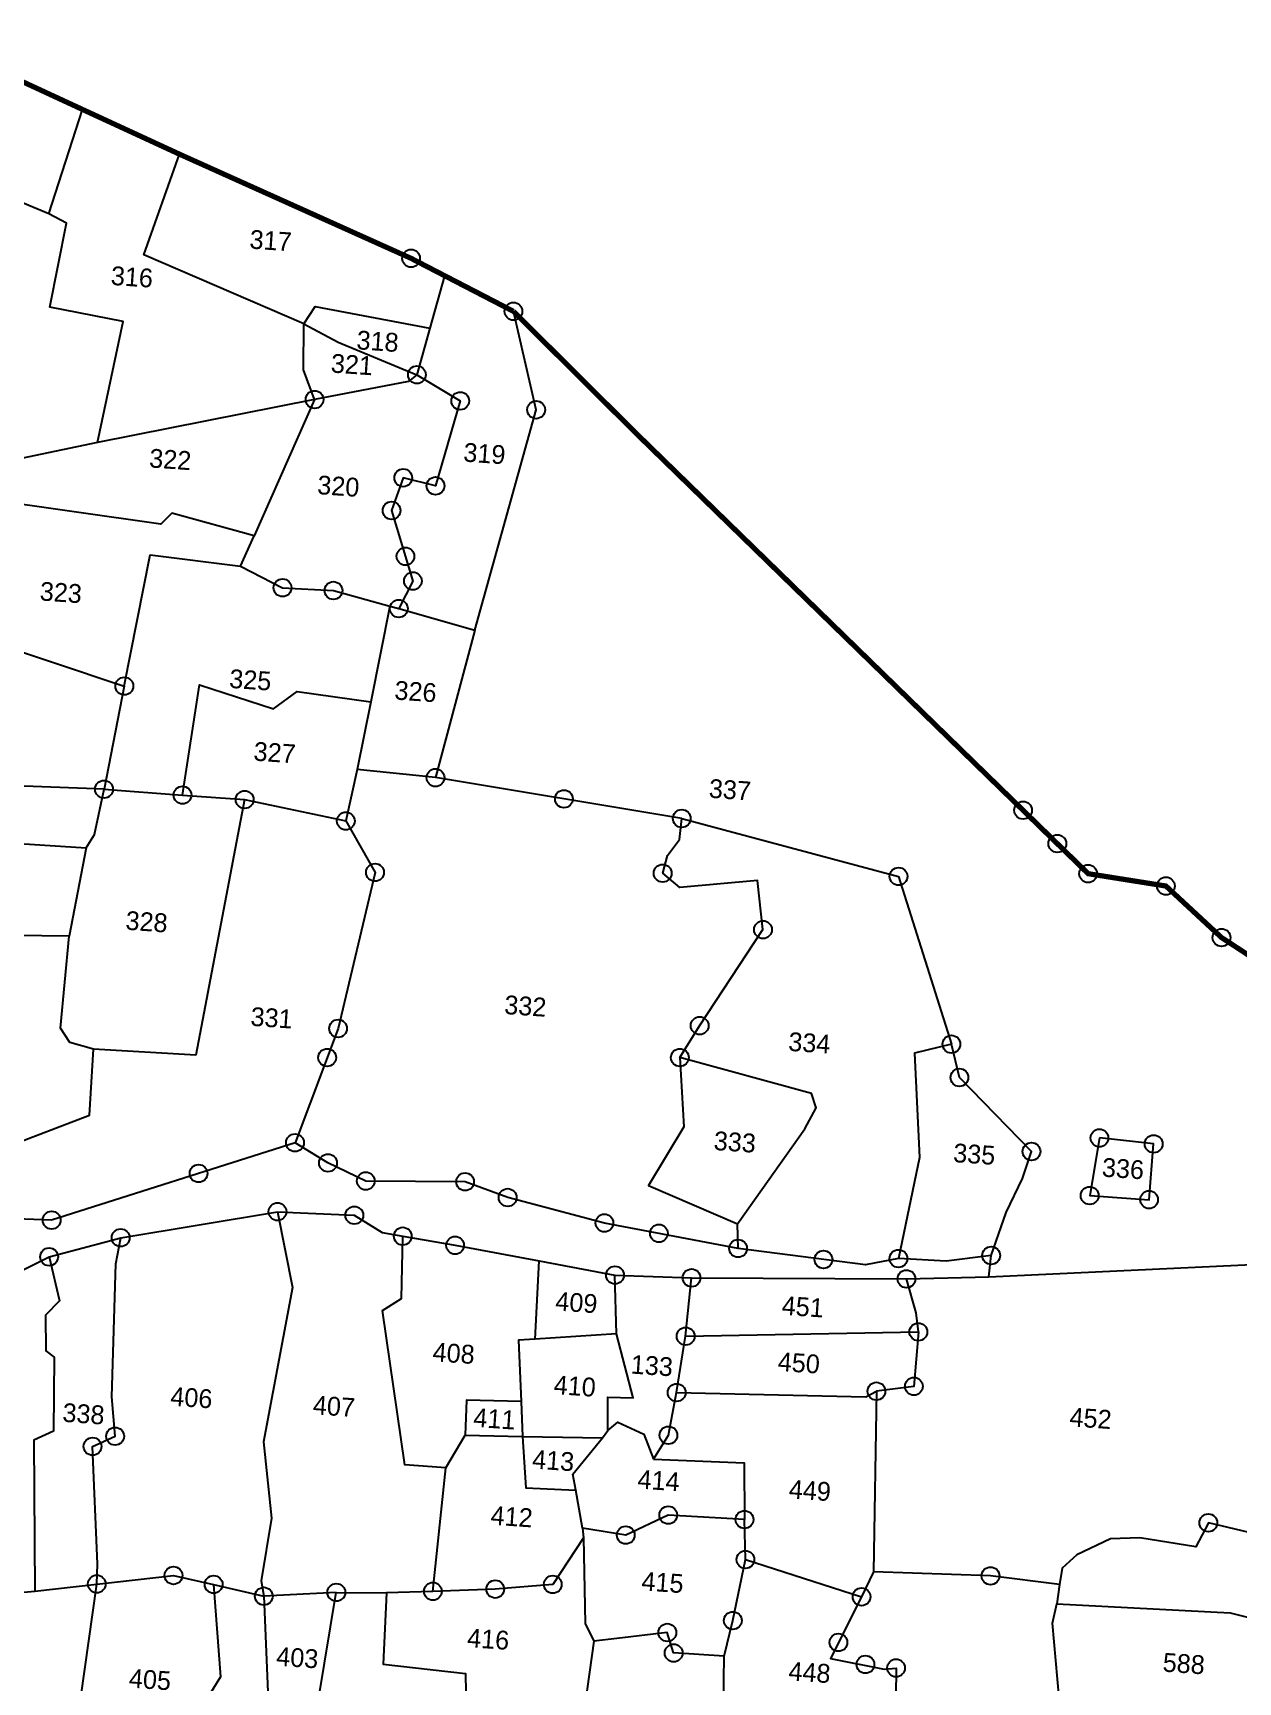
# Model space of a CAD drawing. Header units: feet. Extents: x 585 to 276899, y 278 to 2079435.
# Drawn here: x 275673 to 276134, y 2078589 to 2079220 of the extents above; entities that cross this region are included whole.
import ezdxf
from ezdxf.enums import TextEntityAlignment as Align

# ---------------------------------------------------------------- set-up
doc = ezdxf.new("R2010")
doc.units = ezdxf.units.FT
doc.header["$LTSCALE"] = 0.3
doc.header["$MEASUREMENT"] = 0
for name, color, linetype in [('OFF', 1, 'Continuous'), ('POLY_PARCEL', 6, 'Continuous'), ('POLY_ROAD', 30, 'Continuous'), ('SYM_STONE', 1, 'Continuous'), ('TEXT_PARCEL', 7, 'Continuous'), ('V_BOUND_LINE', 7, 'Continuous')]:
    doc.layers.add(name, color=color, linetype=linetype)
doc.styles.add('TEXT_MAP', font='', dxfattribs={"height": 1.8})
doc.styles.get('TEXT_MAP').set_extended_font_data('Kruti Dev 050')

# ---------------------------------------------------------------- blocks, each defined once
blk = doc.blocks.new('STONE')
blk.add_circle((0, 0), 0.851)
blk = doc.blocks.new('dd')
at = {"layer": 'OFF'}
blk.add_lwpolyline([(397.16, 404.3), (397.24, 406.35)], dxfattribs=at)
at = {"layer": 'POLY_PARCEL'}
for points in [[(300.41, 499.7), (302.95, 509.9)], [(300.41, 499.7), (277.99, 507.3)], [(325.48, 490.86), (309.74, 496.43), (312.51, 506.26)], [(306.56, 478.18), (308.2, 489.9), (301.11, 490.8), (302.15, 498.94), (300.41, 499.7)], [(338.62, 496.39), (337.56, 491.28)], [(343.83, 462.72), (348.24, 484.18), (345.42, 493.44)], [(325.48, 490.86), (326.46, 492.6), (337.56, 491.28)], [(337.56, 491.28), (336.62, 486.75)], [(325.48, 490.86), (328.89, 489.33), (336.62, 486.75)], [(327.01, 483.7), (325.76, 486.48), (325.48, 490.86)], [(336.62, 486.75), (335.85, 486.06), (327.01, 483.7)], [(336.62, 486.75), (340.93, 484.53), (339.12, 476.25), (335.99, 476.81), (335.09, 473.61), (337.59, 467.01), (336.42, 464.28)], [(327.01, 483.7), (306.56, 478.18)], [(327.01, 483.7), (322.12, 470.3)], [(306.56, 478.18), (296.04, 475.23), (296.04, 475.23)], [(322.12, 470.3), (314.12, 471.9), (313.15, 470.79), (296.17, 472.04)], [(321.01, 467.31), (322.12, 470.3)], [(310.71, 455.08), (312.31, 467.8), (321.01, 467.31)], [(296.17, 467.25), (296.45, 458.76), (310.71, 455.08)], [(321.01, 467.31), (325.18, 465.51), (330.06, 465.58), (335.55, 464.46)], [(335.55, 464.46), (334.36, 455.19)], [(335.55, 464.46), (336.42, 464.28)], [(309.45, 445.09), (296.66, 444.71), (288.1, 445.34), (290.39, 464.25)], [(336.42, 464.28), (343.83, 462.72)], [(343.83, 462.72), (341.03, 448.37)], [(310.71, 455.08), (309.45, 445.09)], [(316.98, 445.05), (317.88, 455.7), (325.12, 453.89), (327.27, 455.7), (334.36, 455.19)], [(334.36, 455.19), (333.51, 448.65)], [(333.51, 448.65), (332.75, 443.64)], [(341.03, 448.37), (333.51, 448.65)], [(364.82, 446.08), (341.03, 448.37)], [(366.21, 423.22), (367.89, 426.4), (373.31, 435.99), (372.48, 440.65), (365.1, 439.47), (363.36, 440.72), (363.71, 442.46), (364.75, 444.06), (364.82, 446.08)], [(364.82, 446.08), (385.91, 441.97), (392.06, 426.28)], [(308.13, 439.39), (308.82, 440.71), (309.45, 445.09)], [(309.45, 445.09), (316.98, 445.05)], [(322.95, 445.02), (319.96, 420.27), (310.14, 420.18)], [(316.98, 445.05), (322.95, 445.02)], [(322.95, 445.02), (332.75, 443.64)], [(332.75, 443.64), (335.88, 438.92), (333.37, 423.76), (330.01, 412.56)], [(295.35, 429.65), (296.23, 439.32), (308.13, 439.39)], [(308.13, 439.39), (307.08, 430.82)], [(307.08, 430.82), (301.86, 430.54), (301.1, 422.54), (294.9, 424.77)], [(310.14, 420.18), (307.85, 420.67), (306.87, 421.99), (307.08, 430.82)], [(392.06, 426.28), (388.58, 425.17), (389.77, 415.23), (388.4, 405.45)], [(397.24, 406.35), (398.39, 410.57), (399.72, 413.9), (400.41, 416.55), (393.04, 423.15), (392.06, 426.28)], [(366.21, 423.22), (367.05, 416.62), (364.06, 410.78), (372.82, 407.72)], [(372.82, 407.72), (378.6, 417.24), (379.57, 419.33), (379.02, 420.65), (366.21, 423.22)], [(301.29, 403.4), (301.93, 405.44), (302.42, 410.23), (310.21, 413.85), (310.14, 420.18)], [(406.81, 418.29), (406.26, 412.72), (411.96, 412.72), (412.03, 418.08), (406.81, 418.29)], [(373.02, 405.37), (372.82, 407.72)], [(397.16, 404.3), (424.94, 407.5)], [(328.79, 405.86), (330.71, 398.72), (328.97, 383.77), (330.22, 376.53), (329.66, 370.48), (330, 369.03)], [(346.53, 382.49), (342.6, 382.51), (339.47, 397.12), (341.21, 398.37), (340.91, 404.34)], [(354.25, 395.37), (354.09, 402.87)], [(390.79, 398.57), (390.45, 400.39), (389.3, 403.56)], [(313.96, 369.1), (313.91, 371.03), (312.66, 382.22), (314.75, 383.34), (314.19, 387.09), (313.7, 399.82), (313.98, 402.34)], [(361.98, 396.4), (361.44, 402.01)], [(368.59, 396.63), (368.77, 402.25)], [(307.27, 400.05), (308.55, 395.92), (307.3, 394.46), (307.58, 391.06), (308.41, 390.5), (308.83, 383.41), (307.02, 382.43), (308.11, 368.01)], [(368.59, 396.63), (390.79, 398.57)], [(390.79, 398.57), (390.72, 393.34), (387.17, 392.63)], [(368.1, 391.19), (368.59, 396.63)], [(354.25, 395.37), (352.66, 395.15), (353.31, 389.33)], [(361.98, 396.4), (354.25, 395.37)], [(361.76, 387.11), (361.57, 390.31), (363.98, 390.39), (361.98, 396.4)], [(368.1, 391.19), (386.21, 392.02), (387.17, 392.63)], [(387.17, 392.63), (388.08, 375.35)], [(366.33, 384.69), (367.59, 387.06), (368.1, 391.19)], [(353.31, 389.33), (348.06, 389.1), (348.18, 385.74)], [(353.31, 389.33), (353.67, 385.98)], [(361.32, 386.38), (361.76, 387.11)], [(361.76, 387.11), (362.66, 387.97), (365.25, 387.01), (366.33, 384.69)], [(346.53, 382.49), (348.18, 385.74)], [(348.18, 385.74), (353.67, 385.98)], [(353.67, 385.98), (361.32, 386.38)], [(353.67, 385.98), (354.33, 381.1), (359.1, 381.19)], [(359.1, 381.19), (358.71, 382.7), (361.32, 386.38)], [(366.33, 384.69), (375, 384.93), (375.41, 379.5)], [(346.12, 370.6), (346.53, 382.49)], [(437.69, 380), (432.7, 380.09), (419.74, 382.23), (418.69, 379.86), (413.3, 380.34), (410.51, 380.06), (407.38, 378.32), (406.06, 376.93), (405.94, 375.36)], [(359.98, 377.63), (359.1, 381.19)], [(375.41, 379.5), (368.1, 379.43), (364.17, 377.24), (359.98, 377.63)], [(375.76, 375.68), (375.41, 379.5)], [(359.98, 377.63), (360.15, 376.71)], [(360.15, 376.71), (357.52, 372.05), (352.06, 371.22)], [(360.15, 376.71), (360.87, 368.52), (361.82, 366.89)], [(374.36, 366.32), (374.96, 369.77), (375.76, 375.68)], [(375.76, 375.68), (387.1, 372.89)], [(388.08, 375.35), (387.1, 372.89)], [(405.94, 375.36), (399.28, 375.73), (388.08, 375.35)], [(405.94, 375.36), (405.79, 373.49)], [(387.1, 372.89), (384.54, 366.78), (389.73, 366.12)], [(415.32, 364.06), (406.63, 364.52), (405.51, 371.61), (405.79, 373.49)], [(405.79, 373.49), (422.42, 373.76), (431.47, 372.16), (429.45, 363.4), (421.65, 363.75)], [(352.06, 371.22), (346.12, 370.6)], [(313.96, 369.1), (321.24, 370.42), (325.13, 369.83)], [(325.13, 369.83), (326.39, 361.03), (322.7, 354.01), (317.9, 353.52), (317.79, 350.1)], [(325.13, 369.83), (330, 369.03)], [(336.9, 369.87), (330, 369.03)], [(338.14, 354.13), (335.92, 359.71), (336.9, 369.87)], [(336.9, 369.87), (341.69, 370.14)], [(346.12, 370.6), (341.69, 370.14)], [(341.69, 370.14), (341.83, 363.33), (349.77, 362.98), (350.39, 355.82)], [(301.64, 365.71), (304.22, 367.38), (308.11, 368.01)], [(308.11, 368.01), (313.96, 369.1)], [(312.78, 352.68), (313.96, 369.1)], [(330, 369.03), (331.61, 354.57), (330.42, 351.58), (330.36, 348.35)], [(374.36, 366.32), (369.52, 366.29), (368.78, 368.2), (364, 367.29), (361.82, 366.89)], [(361.82, 366.89), (361.04, 356.1)], [(385.05, 355.07), (375, 354.84), (374.36, 366.32)], [(389.73, 366.12), (390.86, 366.31), (391.03, 363.58)]]:
    blk.add_lwpolyline(points, dxfattribs=at)
at = {"layer": 'POLY_ROAD'}
for points in [[(330.01, 412.56), (307.27, 403.57), (301.29, 403.4)], [(373.02, 405.37), (360.09, 406.92), (350.68, 408.72), (346.51, 409.95), (337.02, 409.37), (333.29, 410.85), (330.01, 412.56)], [(328.79, 405.86), (336.15, 406.02), (338.93, 404.55), (340.91, 404.34)], [(397.24, 406.35), (392.99, 405.53), (388.4, 405.45)], [(313.98, 402.34), (328.79, 405.86)], [(340.91, 404.34), (345.97, 403.81), (354.09, 402.87)], [(388.4, 405.45), (385.29, 404.63), (373.02, 405.37)], [(354.09, 402.87), (361.44, 402.01)], [(368.77, 402.25), (389.3, 403.56)], [(389.3, 403.56), (397.16, 404.3)], [(307.27, 400.05), (313.98, 402.34)], [(361.44, 402.01), (368.77, 402.25)], [(301.13, 396.45), (307.27, 400.05)]]:
    blk.add_lwpolyline(points, dxfattribs=at)
at = {"layer": 'V_BOUND_LINE', "ltscale": 10, "const_width": 0.5, "flags": 128}
for points in [[(302.95, 509.9), (297.17, 512.11), (279.62, 515.4)], [(312.51, 506.26), (302.95, 509.9)], [(338.62, 496.39), (335.3, 497.83), (312.51, 506.26)], [(345.42, 493.44), (338.62, 496.39)], [(444.34, 428.03), (439.95, 427.61), (433.62, 429.05), (417.16, 438.24), (411.51, 442.8), (404, 443.47), (397.37, 449.1), (358.04, 482.5), (345.42, 493.44)]]:
    blk.add_lwpolyline(points, dxfattribs=at)
at = {"layer": 'SYM_STONE'}
for p in [(335.3, 497.83), (345.42, 493.44), (336.62, 486.75), (340.93, 484.53), (348.24, 484.18), (327.01, 483.7), (335.99, 476.81), (339.12, 476.25), (335.09, 473.61), (336.71, 469.32), (337.59, 467.01), (325.18, 465.51), (330.06, 465.58), (336.42, 464.28), (310.71, 455.08), (341.03, 448.37), (397.37, 449.1), (353.44, 447.18), (400.86, 446.14), (309.45, 445.09), (316.98, 445.05), (322.95, 445.02), (364.82, 446.08), (332.75, 443.64), (404, 443.47), (385.91, 441.97), (411.51, 442.8), (363.36, 440.72), (335.88, 438.92), (417.16, 438.24), (373.31, 435.99), (367.89, 426.4), (392.06, 426.28), (333.37, 423.76), (366.21, 423.22), (393.04, 423.15), (332.52, 420.91), (406.81, 418.29), (412.03, 418.08), (400.41, 416.55), (330.01, 412.56), (406.26, 412.72), (411.96, 412.72), (333.29, 410.85), (346.51, 409.95), (321, 409), (337.02, 409.37), (350.68, 408.72), (360.09, 406.92), (328.79, 405.86), (336.15, 406.02), (365.36, 406.29), (373.02, 405.37), (388.4, 405.45), (397.24, 406.35), (307.27, 403.57), (340.91, 404.34), (345.97, 403.81), (381.25, 404.87), (389.3, 403.56), (313.98, 402.34), (361.44, 402.01), (368.77, 402.25), (307.27, 400.05), (390.79, 398.57), (368.59, 396.63), (387.17, 392.63), (390.72, 393.34), (368.1, 391.19), (367.59, 387.06), (314.75, 383.34), (312.66, 382.22), (419.74, 382.23), (368.1, 379.43), (375.41, 379.5), (364.17, 377.24), (375.76, 375.68), (399.28, 375.73), (357.52, 372.05), (387.1, 372.89), (321.24, 370.42), (346.12, 370.6), (352.06, 371.22), (313.96, 369.1), (325.13, 369.83), (330, 369.03), (336.9, 369.87), (374.96, 369.77), (368.78, 368.2), (385.19, 368.38), (369.52, 366.29), (387.91, 366.45), (390.86, 366.31)]:
    blk.add_blockref('STONE', p, dxfattribs=at)
at = {"layer": 'TEXT_PARCEL', "style": 'TEXT_MAP'}
for s, p in [('317', (321.77, 498.61)), ('316', (308.76, 494.23)), ('318', (332.65, 489.69)), ('321', (330.35, 487.3)), ('319', (343.59, 479.66)), ('322', (313.62, 477.04)), ('320', (329.85, 475.59)), ('323', (304.04, 463.61)), ('325', (322.71, 456.5)), ('326', (338.57, 456.47)), ('327', (325.51, 449.71)), ('337', (369.24, 449.15)), ('328', (314.39, 432.71)), ('332', (351.12, 427.14)), ('331', (326.96, 424.35)), ('334', (378.49, 425.48)), ('333', (372.02, 415.52)), ('335', (394.97, 415.93)), ('336', (409.27, 415.52)), ('409', (357.94, 399.14)), ('451', (379.59, 400.21)), ('450', (379.58, 394.83)), ('408', (346.55, 393.49)), ('133', (365.56, 393.61)), ('410', (358.33, 391.15)), ('452', (407.81, 391.45)), ('407', (335.46, 387.64)), ('406', (321.79, 387.53)), ('411', (350.87, 387.49)), ('338', (311.59, 385.28)), ('413', (356.76, 383.89)), ('414', (366.96, 382.67)), ('449', (381.47, 382.72)), ('412', (353.16, 378.27)), ('415', (368, 372.95)), ('588', (418.32, 368.62)), ('416', (351.72, 366.4)), ('448', (382.63, 365.33)), ('403', (333.61, 363.38)), ('405', (319.68, 360.32))]:
    blk.add_text(s, height=1.8, dxfattribs=at).set_placement(p, align=Align.MIDDLE)

msp = doc.modelspace()

# ---------------------------------------------------------------- block references
at = {"xscale": 3.990407929991803, "yscale": 3.990407929991803, "zscale": 3.990407929991803, "rotation": 356.0757783163575}
msp.add_blockref('dd', (274347.07, 2077243.22), dxfattribs=at)

doc.saveas('drawing.dxf')
